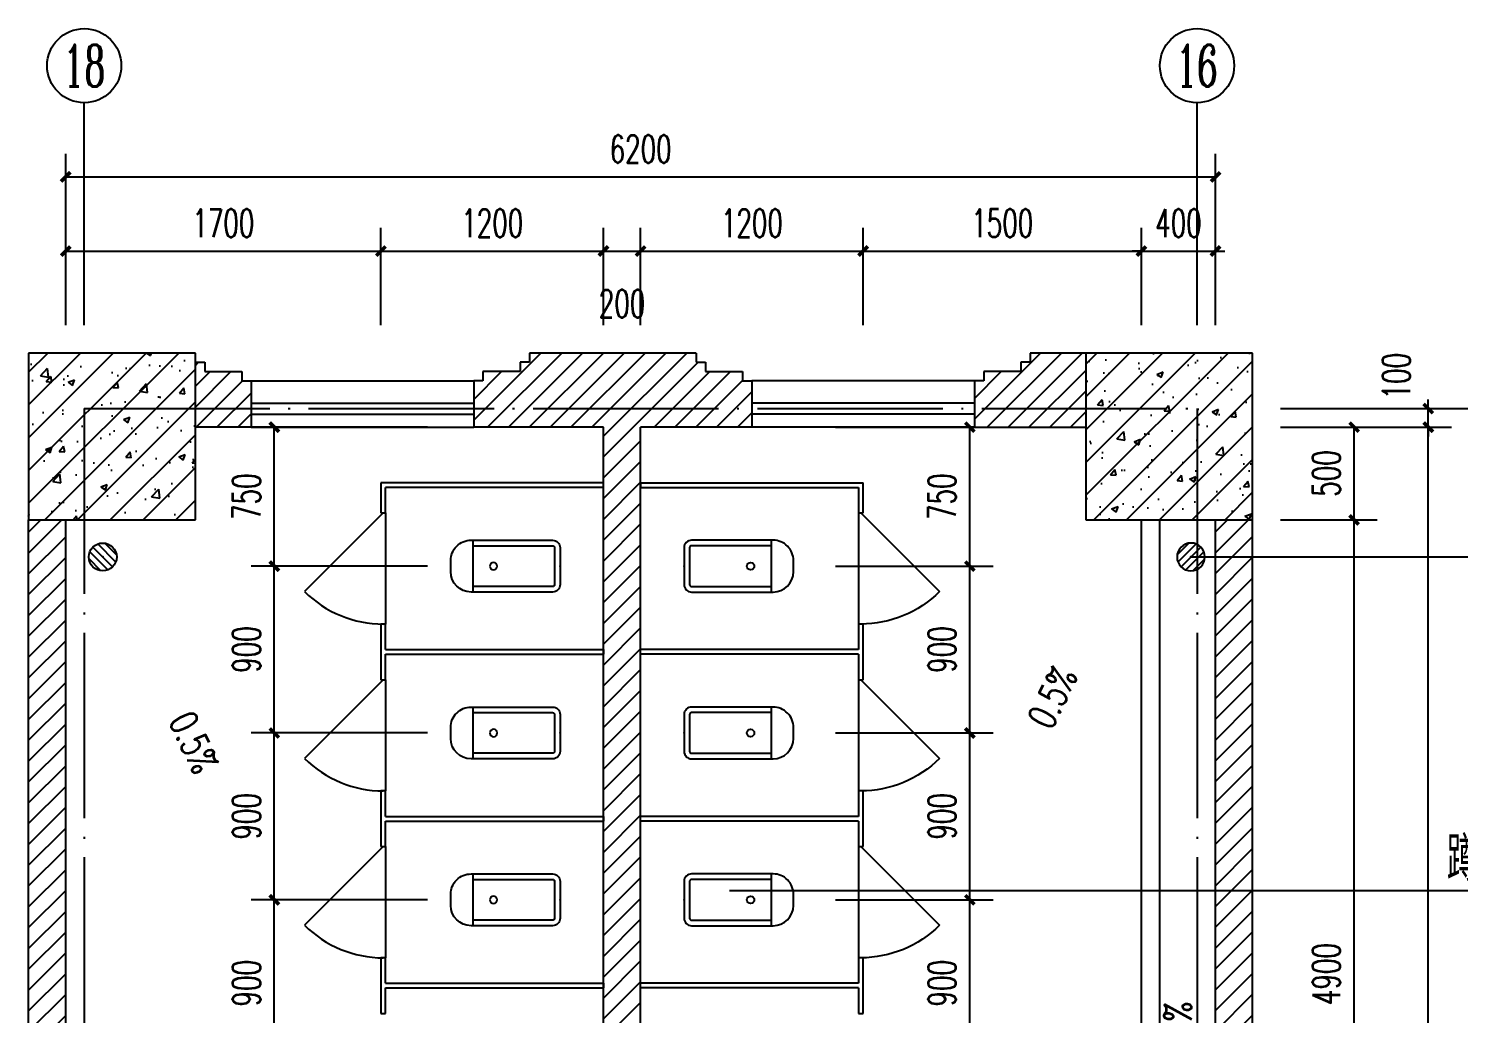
# Model space of a CAD drawing. Extents: x 307762 to 522490, y -326758 to -245675.
# Drawn here: x 353671 to 361381, y -314468 to -309156 of the extents above; entities that cross this region are included whole.
import ezdxf
from ezdxf.enums import TextEntityAlignment as Align

# ---------------------------------------------------------------- set-up
doc = ezdxf.new("R2010")
doc.units = 0
doc.header["$LTSCALE"] = 1000
doc.header["$MEASUREMENT"] = 0
doc.linetypes.add('DOTE', pattern=[2.42, 2, -0.2, 0.02, -0.2])
doc.layers.get('0').update_dxf_attribs({"linetype": 'CONTINUOUS'})
doc.layers.get('Defpoints').update_dxf_attribs({"color": 6, "linetype": 'CONTINUOUS'})
for name, color, linetype in [('A-卫生间', 173, 'CONTINUOUS'), ('A-墙线', 2, 'CONTINUOUS'), ('A-外窗', 145, 'CONTINUOUS'), ('A-洁具', 204, 'CONTINUOUS'), ('A-门', 167, 'CONTINUOUS'), ('AXIS', 3, 'CONTINUOUS'), ('AXIS_TEXT', 7, 'CONTINUOUS'), ('COLUMN', 2, 'CONTINUOUS'), ('DIM_IDEN', 3, 'CONTINUOUS'), ('DIM_SYMB', 3, 'CONTINUOUS'), ('DOTE', 1, 'DOTE'), ('FUR', 173, 'CONTINUOUS'), ('PUB_DIM', 3, 'CONTINUOUS'), ('PUB_HATCH', 250, 'CONTINUOUS'), ('PUB_TEXT', 7, 'CONTINUOUS')]:
    doc.layers.add(name, color=color, linetype=linetype)
doc.styles.add('_TCH_AXIS', font='COMPLEX', dxfattribs={"bigfont": 'GBCBIG'})
doc.styles.add('_TCH_DIM', font='SIMPLEX', dxfattribs={"bigfont": 'GBCBIG'})
doc.styles.add('_TCH_LABEL', font='COMPLEX', dxfattribs={"bigfont": 'GBCBIG'})
doc.styles.add('COMPLEX', font='COMPLEX')
doc.styles.add('DIM_FONT', font='SIMPLEX.shx', dxfattribs={"width": 0.65})
doc.dimstyles.new('DIMN50', dxfattribs={"dimscale": 0.5, "dimtxt": 300, "dimasz": 100, "dimexe": 250, "dimexo": 300, "dimgap": 150, "dimtad": 1, "dimdec": 0, "dimzin": 0, "dimdsep": 46, "dimtxsty": 'DIM_FONT', "dimblk": 'ARCHTICK', "dimcen": 0.09, "dimclrt": 7, "dimazin": 2, "dimtfac": 1, "dimtdec": 0, "dimtix": 1, "dimtmove": 2, "dimatfit": 3, "dimfxl": 0, "dimtolj": 1, "dimtzin": 0, "dimarcsym": 0})
pattern_1 = [(45, (0, 0), (-88.388348, 88.388348), []), (50, (0, 0), (358.6301, -31.37607), [37.5, -412.5]), (355, (0, 0), (-69.37567, 376.09607), [30, -330]), (100.4514, (29.9, -2.6), (289.2547, 344.71977), [31.8701, -350.57106]), (46.1842, (0, 100), (533.62052, -82.7595), [56.25, -618.75]), (96.6356, (44.47, 93.1), (467.33135, 487.05894), [47.80514, -525.8565]), (351.1842, (0, 100), (467.331, 487.0593), [45, -495]), (21, (50, 75), (298.45353, -201.30945), [37.5, -412.5]), (326, (50, 75), (121.65767, 362.57502), [30, -330]), (71.4514, (74.87, 58.22), (420.11131, 161.26525), [31.8701, -350.57106]), (37.5, (0, 0), (6.079928, 166.446927), [0, -326, 0, -335, 0, -331.25]), (7.5, (0, 0), (131.53477, 197.205856), [0, -191, 0, -318.5, 0, -126.25]), (327.5, (-111.5, 0), (266.911218, -11.277436), [0, -125, 0, -390, 0, -517.5]), (317.5, (-161.5, 0), (291.59308, 50.05249), [0, -162.5, 0, -259, 0, -367.5])]

# ---------------------------------------------------------------- blocks, each defined once
blk = doc.blocks.new('_ArchTick')
at = {"color": 0, "linetype": 'ByBlock', "const_width": 0.4}
blk.add_lwpolyline([(-0.5, -0.5), (0.5, 0.5)], dxfattribs=at)
blk = doc.blocks.new('*D454')
at = {"layer": 'Defpoints', "color": 0}
for p in [(354996.3, -313855.6), (355971.3, -313855.6), (355971.3, -314755.6)]:
    blk.add_point(p, dxfattribs=at)
at = {"layer": 'PUB_DIM', "color": 0, "lineweight": -2}
for p, q in [((355821.3, -313855.6), (354871.3, -313855.6)), ((354996.3, -314755.6), (354996.3, -313855.6)), ((355821.3, -314755.6), (354871.3, -314755.6))]:
    blk.add_line(p, q, dxfattribs=at)
at = {"layer": 'PUB_DIM', "color": 0, "lineweight": -2, "xscale": 50, "yscale": 50, "zscale": 50}
for p, rotation in [((354996.3, -313855.6), 90), ((354996.3, -314755.6), 270)]:
    blk.add_blockref('_ArchTick', p, dxfattribs=dict(at, rotation=rotation))
at = {"layer": 'PUB_DIM', "color": 7, "insert": (354846.3, -314305.6), "char_height": 150, "attachment_point": 5, "rotation": 90, "style": 'DIM_FONT'}
blk.add_mtext('\\A1;900', dxfattribs=at)
blk = doc.blocks.new('*D455')
at = {"layer": 'Defpoints', "color": 0}
for p in [(354996.3, -312955.6), (355971.3, -312955.6), (355971.3, -313855.6)]:
    blk.add_point(p, dxfattribs=at)
at = {"layer": 'PUB_DIM', "color": 0, "lineweight": -2}
for p, q in [((355821.3, -312955.6), (354871.3, -312955.6)), ((354996.3, -313855.6), (354996.3, -312955.6)), ((355821.3, -313855.6), (354871.3, -313855.6))]:
    blk.add_line(p, q, dxfattribs=at)
at = {"layer": 'PUB_DIM', "color": 0, "lineweight": -2, "xscale": 50, "yscale": 50, "zscale": 50}
for p, rotation in [((354996.3, -312955.6), 90), ((354996.3, -313855.6), 270)]:
    blk.add_blockref('_ArchTick', p, dxfattribs=dict(at, rotation=rotation))
at = {"layer": 'PUB_DIM', "color": 7, "insert": (354846.3, -313405.6), "char_height": 150, "attachment_point": 5, "rotation": 90, "style": 'DIM_FONT'}
blk.add_mtext('\\A1;900', dxfattribs=at)
blk = doc.blocks.new('*D456')
at = {"layer": 'Defpoints', "color": 0}
for p in [(354996.3, -312055.6), (355971.3, -312055.6), (355971.3, -312955.6)]:
    blk.add_point(p, dxfattribs=at)
at = {"layer": 'PUB_DIM', "color": 0, "lineweight": -2}
for p, q in [((355821.3, -312055.6), (354871.3, -312055.6)), ((354996.3, -312955.6), (354996.3, -312055.6)), ((355821.3, -312955.6), (354871.3, -312955.6))]:
    blk.add_line(p, q, dxfattribs=at)
at = {"layer": 'PUB_DIM', "color": 0, "lineweight": -2, "xscale": 50, "yscale": 50, "zscale": 50}
for p, rotation in [((354996.3, -312055.6), 90), ((354996.3, -312955.6), 270)]:
    blk.add_blockref('_ArchTick', p, dxfattribs=dict(at, rotation=rotation))
at = {"layer": 'PUB_DIM', "color": 7, "insert": (354846.3, -312505.6), "char_height": 150, "attachment_point": 5, "rotation": 90, "style": 'DIM_FONT'}
blk.add_mtext('\\A1;900', dxfattribs=at)
blk = doc.blocks.new('*D457')
at = {"layer": 'Defpoints', "color": 0}
for p in [(354996.3, -311305.9), (355971.3, -311305.9), (355971.3, -312055.6)]:
    blk.add_point(p, dxfattribs=at)
at = {"layer": 'PUB_DIM', "color": 0, "lineweight": -2}
for p, q in [((355821.3, -311305.9), (354871.3, -311305.9)), ((354996.3, -312055.6), (354996.3, -311305.9)), ((355821.3, -312055.6), (354871.3, -312055.6))]:
    blk.add_line(p, q, dxfattribs=at)
at = {"layer": 'PUB_DIM', "color": 0, "lineweight": -2, "xscale": 50, "yscale": 50, "zscale": 50}
for p, rotation in [((354996.3, -311305.9), 90), ((354996.3, -312055.6), 270)]:
    blk.add_blockref('_ArchTick', p, dxfattribs=dict(at, rotation=rotation))
at = {"layer": 'PUB_DIM', "color": 7, "insert": (354846.3, -311680.8), "char_height": 150, "attachment_point": 5, "rotation": 90, "style": 'DIM_FONT'}
blk.add_mtext('\\A1;750', dxfattribs=at)
blk = doc.blocks.new('*D467')
at = {"layer": 'Defpoints', "color": 0}
for p in [(357871.3, -313855.6), (358746.4, -313855.6), (357871.3, -314755.6)]:
    blk.add_point(p, dxfattribs=at)
at = {"layer": 'PUB_DIM', "color": 0, "lineweight": -2}
for p, q in [((358021.3, -313855.6), (358871.4, -313855.6)), ((358746.4, -314755.6), (358746.4, -313855.6)), ((358021.3, -314755.6), (358871.4, -314755.6))]:
    blk.add_line(p, q, dxfattribs=at)
at = {"layer": 'PUB_DIM', "color": 0, "lineweight": -2, "xscale": 50, "yscale": 50, "zscale": 50}
for p, rotation in [((358746.4, -313855.6), 90), ((358746.4, -314755.6), 270)]:
    blk.add_blockref('_ArchTick', p, dxfattribs=dict(at, rotation=rotation))
at = {"layer": 'PUB_DIM', "color": 7, "insert": (358596.4, -314305.6), "char_height": 150, "attachment_point": 5, "rotation": 90, "style": 'DIM_FONT'}
blk.add_mtext('\\A1;900', dxfattribs=at)
blk = doc.blocks.new('*D468')
at = {"layer": 'Defpoints', "color": 0}
for p in [(357871.3, -312955.6), (358746.4, -312955.6), (357871.3, -313855.6)]:
    blk.add_point(p, dxfattribs=at)
at = {"layer": 'PUB_DIM', "color": 0, "lineweight": -2}
for p, q in [((358021.3, -312955.6), (358871.4, -312955.6)), ((358746.4, -313855.6), (358746.4, -312955.6)), ((358021.3, -313855.6), (358871.4, -313855.6))]:
    blk.add_line(p, q, dxfattribs=at)
at = {"layer": 'PUB_DIM', "color": 0, "lineweight": -2, "xscale": 50, "yscale": 50, "zscale": 50}
for p, rotation in [((358746.4, -312955.6), 90), ((358746.4, -313855.6), 270)]:
    blk.add_blockref('_ArchTick', p, dxfattribs=dict(at, rotation=rotation))
at = {"layer": 'PUB_DIM', "color": 7, "insert": (358596.4, -313405.6), "char_height": 150, "attachment_point": 5, "rotation": 90, "style": 'DIM_FONT'}
blk.add_mtext('\\A1;900', dxfattribs=at)
blk = doc.blocks.new('*D469')
at = {"layer": 'Defpoints', "color": 0}
for p in [(357871.3, -312055.6), (358746.4, -312055.6), (357871.3, -312955.6)]:
    blk.add_point(p, dxfattribs=at)
at = {"layer": 'PUB_DIM', "color": 0, "lineweight": -2}
for p, q in [((358021.3, -312055.6), (358871.4, -312055.6)), ((358746.4, -312955.6), (358746.4, -312055.6)), ((358021.3, -312955.6), (358871.4, -312955.6))]:
    blk.add_line(p, q, dxfattribs=at)
at = {"layer": 'PUB_DIM', "color": 0, "lineweight": -2, "xscale": 50, "yscale": 50, "zscale": 50}
for p, rotation in [((358746.4, -312055.6), 90), ((358746.4, -312955.6), 270)]:
    blk.add_blockref('_ArchTick', p, dxfattribs=dict(at, rotation=rotation))
at = {"layer": 'PUB_DIM', "color": 7, "insert": (358596.4, -312505.6), "char_height": 150, "attachment_point": 5, "rotation": 90, "style": 'DIM_FONT'}
blk.add_mtext('\\A1;900', dxfattribs=at)
blk = doc.blocks.new('*D470')
at = {"layer": 'Defpoints', "color": 0}
for p in [(357871.3, -311305.9), (358746.4, -311305.9), (357871.3, -312055.6)]:
    blk.add_point(p, dxfattribs=at)
at = {"layer": 'PUB_DIM', "color": 0, "lineweight": -2}
for p, q in [((358021.3, -311305.9), (358871.4, -311305.9)), ((358746.4, -312055.6), (358746.4, -311305.9)), ((358021.3, -312055.6), (358871.4, -312055.6))]:
    blk.add_line(p, q, dxfattribs=at)
at = {"layer": 'PUB_DIM', "color": 0, "lineweight": -2, "xscale": 50, "yscale": 50, "zscale": 50}
for p, rotation in [((358746.4, -311305.9), 90), ((358746.4, -312055.6), 270)]:
    blk.add_blockref('_ArchTick', p, dxfattribs=dict(at, rotation=rotation))
at = {"layer": 'PUB_DIM', "color": 7, "insert": (358596.4, -311680.8), "char_height": 150, "attachment_point": 5, "rotation": 90, "style": 'DIM_FONT'}
blk.add_mtext('\\A1;750', dxfattribs=at)
blk = doc.blocks.new('*D750')
at = {"layer": 'AXIS', "color": 0, "lineweight": -2}
for p, q in [((360421.3, -311305.9), (360943.5, -311305.9)), ((360818.5, -311805.9), (360818.5, -311305.9)), ((360421.3, -311805.9), (360943.5, -311805.9))]:
    blk.add_line(p, q, dxfattribs=at)
at = {"layer": 'Defpoints', "color": 0}
for p in [(360271.3, -311305.9), (360818.5, -311305.9), (360271.3, -311805.9)]:
    blk.add_point(p, dxfattribs=at)
at = {"layer": 'AXIS', "color": 0, "lineweight": -2, "xscale": 50, "yscale": 50, "zscale": 50}
for p, rotation in [((360818.5, -311305.9), 90), ((360818.5, -311805.9), 270)]:
    blk.add_blockref('_ArchTick', p, dxfattribs=dict(at, rotation=rotation))
at = {"layer": 'AXIS', "color": 7, "insert": (360668.5, -311555.9), "char_height": 150, "attachment_point": 5, "rotation": 90, "style": 'DIM_FONT'}
blk.add_mtext('\\A1;500', dxfattribs=at)
blk = doc.blocks.new('*D751')
at = {"layer": 'AXIS', "color": 0, "lineweight": -2}
for p, q in [((360421.3, -311805.9), (360943.5, -311805.9)), ((360818.5, -316705.9), (360818.5, -311805.9)), ((360421.3, -316705.9), (360943.5, -316705.9))]:
    blk.add_line(p, q, dxfattribs=at)
at = {"layer": 'Defpoints', "color": 0}
for p in [(360271.3, -311805.9), (360818.5, -311805.9), (360271.3, -316705.9)]:
    blk.add_point(p, dxfattribs=at)
at = {"layer": 'AXIS', "color": 0, "lineweight": -2, "xscale": 50, "yscale": 50, "zscale": 50}
for p, rotation in [((360818.5, -311805.9), 90), ((360818.5, -316705.9), 270)]:
    blk.add_blockref('_ArchTick', p, dxfattribs=dict(at, rotation=rotation))
at = {"layer": 'AXIS', "color": 7, "insert": (360668.5, -314255.9), "char_height": 150, "attachment_point": 5, "rotation": 90, "style": 'DIM_FONT'}
blk.add_mtext('\\A1;4900', dxfattribs=at)
blk = doc.blocks.new('*D756')
at = {"layer": 'AXIS', "color": 0, "lineweight": -2}
for p, q in [((360421.3, -311205.9), (361343.5, -311205.9)), ((361218.5, -311205.9), (361218.5, -311155.9)), ((361218.5, -311305.9), (361218.5, -311205.9)), ((360421.3, -311305.9), (361343.5, -311305.9)), ((361218.5, -311305.9), (361218.5, -311355.9))]:
    blk.add_line(p, q, dxfattribs=at)
at = {"layer": 'Defpoints', "color": 0}
for p in [(360271.3, -311205.9), (361218.5, -311205.9), (360271.3, -311305.9)]:
    blk.add_point(p, dxfattribs=at)
at = {"layer": 'AXIS', "color": 0, "lineweight": -2, "xscale": 50, "yscale": 50, "zscale": 50}
for p, rotation in [((361218.5, -311205.9), 270), ((361218.5, -311305.9), 90)]:
    blk.add_blockref('_ArchTick', p, dxfattribs=dict(at, rotation=rotation))
at = {"layer": 'AXIS', "color": 7, "insert": (361046, -311030.9), "char_height": 150, "attachment_point": 5, "rotation": 90, "style": 'DIM_FONT'}
blk.add_mtext('\\A1;100', dxfattribs=at)
blk = doc.blocks.new('*D757')
at = {"layer": 'AXIS', "color": 0, "lineweight": -2}
for p, q in [((360421.3, -311305.9), (361343.5, -311305.9)), ((361218.5, -318605.9), (361218.5, -311305.9)), ((360421.3, -318605.9), (361343.5, -318605.9))]:
    blk.add_line(p, q, dxfattribs=at)
at = {"layer": 'Defpoints', "color": 0}
for p in [(360271.3, -311305.9), (361218.5, -311305.9), (360271.3, -318605.9)]:
    blk.add_point(p, dxfattribs=at)
at = {"layer": 'AXIS', "color": 0, "lineweight": -2, "xscale": 50, "yscale": 50, "zscale": 50}
for p, rotation in [((361218.5, -311305.9), 90), ((361218.5, -318605.9), 270)]:
    blk.add_blockref('_ArchTick', p, dxfattribs=dict(at, rotation=rotation))
at = {"layer": 'AXIS', "color": 7, "insert": (361068.5, -314955.9), "char_height": 150, "attachment_point": 5, "rotation": 90, "style": 'DIM_FONT'}
blk.add_mtext('\\A1;7300', dxfattribs=at)
blk = doc.blocks.new('*D762')
at = {"layer": 'AXIS', "color": 0, "lineweight": -2}
for p, q in [((359671.3, -310755.9), (359671.3, -310230.9)), ((360071.3, -310755.9), (360071.3, -310230.9)), ((359671.3, -310355.9), (359621.3, -310355.9)), ((359671.3, -310355.9), (360071.3, -310355.9)), ((360071.3, -310355.9), (360121.3, -310355.9))]:
    blk.add_line(p, q, dxfattribs=at)
at = {"layer": 'Defpoints', "color": 0}
for p in [(360071.3, -310355.9), (359671.3, -310905.9), (360071.3, -310905.9)]:
    blk.add_point(p, dxfattribs=at)
at = {"layer": 'AXIS', "color": 0, "lineweight": -2, "xscale": 50, "yscale": 50, "zscale": 50}
blk.add_blockref('_ArchTick', (359671.3, -310355.9), dxfattribs=at)
at = {"layer": 'AXIS', "color": 0, "lineweight": -2, "xscale": 50, "yscale": 50, "zscale": 50, "rotation": 180}
blk.add_blockref('_ArchTick', (360071.3, -310355.9), dxfattribs=at)
at = {"layer": 'AXIS', "color": 7, "insert": (359871.3, -310205.9), "char_height": 150, "attachment_point": 5, "style": 'DIM_FONT'}
blk.add_mtext('\\A1;400', dxfattribs=at)
blk = doc.blocks.new('*D763')
at = {"layer": 'AXIS', "color": 0, "lineweight": -2}
for p, q in [((358171.3, -310755.9), (358171.3, -310230.9)), ((359671.3, -310755.9), (359671.3, -310230.9)), ((358171.3, -310355.9), (359671.3, -310355.9))]:
    blk.add_line(p, q, dxfattribs=at)
at = {"layer": 'Defpoints', "color": 0}
for p in [(359671.3, -310355.9), (358171.3, -310905.9), (359671.3, -310905.9)]:
    blk.add_point(p, dxfattribs=at)
at = {"layer": 'AXIS', "color": 0, "lineweight": -2, "xscale": 50, "yscale": 50, "zscale": 50, "rotation": 180}
blk.add_blockref('_ArchTick', (358171.3, -310355.9), dxfattribs=at)
at = {"layer": 'AXIS', "color": 0, "lineweight": -2, "xscale": 50, "yscale": 50, "zscale": 50}
blk.add_blockref('_ArchTick', (359671.3, -310355.9), dxfattribs=at)
at = {"layer": 'AXIS', "color": 7, "insert": (358921.3, -310205.9), "char_height": 150, "attachment_point": 5, "style": 'DIM_FONT'}
blk.add_mtext('\\A1;1500', dxfattribs=at)
blk = doc.blocks.new('*D764')
at = {"layer": 'AXIS', "color": 0, "lineweight": -2}
for p, q in [((356971.3, -310755.9), (356971.3, -310230.9)), ((358171.3, -310755.9), (358171.3, -310230.9)), ((356971.3, -310355.9), (358171.3, -310355.9))]:
    blk.add_line(p, q, dxfattribs=at)
at = {"layer": 'Defpoints', "color": 0}
for p in [(358171.3, -310355.9), (356971.3, -310905.9), (358171.3, -310905.9)]:
    blk.add_point(p, dxfattribs=at)
at = {"layer": 'AXIS', "color": 0, "lineweight": -2, "xscale": 50, "yscale": 50, "zscale": 50, "rotation": 180}
blk.add_blockref('_ArchTick', (356971.3, -310355.9), dxfattribs=at)
at = {"layer": 'AXIS', "color": 0, "lineweight": -2, "xscale": 50, "yscale": 50, "zscale": 50}
blk.add_blockref('_ArchTick', (358171.3, -310355.9), dxfattribs=at)
at = {"layer": 'AXIS', "color": 7, "insert": (357571.3, -310205.9), "char_height": 150, "attachment_point": 5, "style": 'DIM_FONT'}
blk.add_mtext('\\A1;1200', dxfattribs=at)
blk = doc.blocks.new('*D765')
at = {"layer": 'AXIS', "color": 0, "lineweight": -2}
for p, q in [((356771.3, -310755.9), (356771.3, -310230.9)), ((356971.3, -310755.9), (356971.3, -310230.9)), ((356771.3, -310355.9), (356971.3, -310355.9))]:
    blk.add_line(p, q, dxfattribs=at)
at = {"layer": 'Defpoints', "color": 0}
for p in [(356971.3, -310355.9), (356771.3, -310905.9), (356971.3, -310905.9)]:
    blk.add_point(p, dxfattribs=at)
at = {"layer": 'AXIS', "color": 0, "lineweight": -2, "xscale": 50, "yscale": 50, "zscale": 50, "rotation": 180}
blk.add_blockref('_ArchTick', (356771.3, -310355.9), dxfattribs=at)
at = {"layer": 'AXIS', "color": 0, "lineweight": -2, "xscale": 50, "yscale": 50, "zscale": 50}
blk.add_blockref('_ArchTick', (356971.3, -310355.9), dxfattribs=at)
at = {"layer": 'AXIS', "color": 7, "insert": (356871.3, -310639.6), "char_height": 150, "attachment_point": 5, "style": 'DIM_FONT'}
blk.add_mtext('\\A1;200', dxfattribs=at)
blk = doc.blocks.new('*D766')
at = {"layer": 'AXIS', "color": 0, "lineweight": -2}
for p, q in [((355571.3, -310755.9), (355571.3, -310230.9)), ((356771.3, -310755.9), (356771.3, -310230.9)), ((355571.3, -310355.9), (356771.3, -310355.9))]:
    blk.add_line(p, q, dxfattribs=at)
at = {"layer": 'Defpoints', "color": 0}
for p in [(356771.3, -310355.9), (355571.3, -310905.9), (356771.3, -310905.9)]:
    blk.add_point(p, dxfattribs=at)
at = {"layer": 'AXIS', "color": 0, "lineweight": -2, "xscale": 50, "yscale": 50, "zscale": 50, "rotation": 180}
blk.add_blockref('_ArchTick', (355571.3, -310355.9), dxfattribs=at)
at = {"layer": 'AXIS', "color": 0, "lineweight": -2, "xscale": 50, "yscale": 50, "zscale": 50}
blk.add_blockref('_ArchTick', (356771.3, -310355.9), dxfattribs=at)
at = {"layer": 'AXIS', "color": 7, "insert": (356171.3, -310205.9), "char_height": 150, "attachment_point": 5, "style": 'DIM_FONT'}
blk.add_mtext('\\A1;1200', dxfattribs=at)
blk = doc.blocks.new('*D767')
at = {"layer": 'AXIS', "color": 0, "lineweight": -2}
for p, q in [((353871.3, -310755.9), (353871.3, -310230.9)), ((355571.3, -310755.9), (355571.3, -310230.9)), ((353871.3, -310355.9), (355571.3, -310355.9))]:
    blk.add_line(p, q, dxfattribs=at)
at = {"layer": 'Defpoints', "color": 0}
for p in [(355571.3, -310355.9), (353871.3, -310905.9), (355571.3, -310905.9)]:
    blk.add_point(p, dxfattribs=at)
at = {"layer": 'AXIS', "color": 0, "lineweight": -2, "xscale": 50, "yscale": 50, "zscale": 50, "rotation": 180}
blk.add_blockref('_ArchTick', (353871.3, -310355.9), dxfattribs=at)
at = {"layer": 'AXIS', "color": 0, "lineweight": -2, "xscale": 50, "yscale": 50, "zscale": 50}
blk.add_blockref('_ArchTick', (355571.3, -310355.9), dxfattribs=at)
at = {"layer": 'AXIS', "color": 7, "insert": (354721.3, -310205.9), "char_height": 150, "attachment_point": 5, "style": 'DIM_FONT'}
blk.add_mtext('\\A1;1700', dxfattribs=at)
blk = doc.blocks.new('*D768')
at = {"layer": 'AXIS', "color": 0, "lineweight": -2}
for p, q in [((353871.3, -310755.9), (353871.3, -309830.9)), ((360071.3, -310755.9), (360071.3, -309830.9)), ((353871.3, -309955.9), (360071.3, -309955.9))]:
    blk.add_line(p, q, dxfattribs=at)
at = {"layer": 'Defpoints', "color": 0}
for p in [(360071.3, -309955.9), (353871.3, -310905.9), (360071.3, -310905.9)]:
    blk.add_point(p, dxfattribs=at)
at = {"layer": 'AXIS', "color": 0, "lineweight": -2, "xscale": 50, "yscale": 50, "zscale": 50, "rotation": 180}
blk.add_blockref('_ArchTick', (353871.3, -309955.9), dxfattribs=at)
at = {"layer": 'AXIS', "color": 0, "lineweight": -2, "xscale": 50, "yscale": 50, "zscale": 50}
blk.add_blockref('_ArchTick', (360071.3, -309955.9), dxfattribs=at)
at = {"layer": 'AXIS', "color": 7, "insert": (356971.3, -309805.9), "char_height": 150, "attachment_point": 5, "style": 'DIM_FONT'}
blk.add_mtext('\\A1;6200', dxfattribs=at)
blk = doc.blocks.new('$lvtry$00000200')
at = {"layer": 'FUR'}
for p, q in [((-139.8, -40, 0), (-139.8, -479.7, 0)), ((-109.8, -40, 0), (-109.8, -469.7, 0)), ((99.8, 0, 0), (-99.8, 0, 0)), ((99.8, -30, 0), (-99.8, -30, 0)), ((109.8, -469.7, 0), (109.8, -40, 0)), ((139.8, -479.7, 0), (139.8, -40, 0)), ((139.8, -469.7, 0), (-139.8, -469.7, 0)), ((-29.8, -589.7, 0), (29.8, -589.7, 0))]:
    blk.add_line(p, q, dxfattribs=at)
blk.add_circle((0, -358.6, 0), 20, dxfattribs=at)
for centre, radius, start, end in [((-99.8, -40, 0), 40, 90, 180), ((-99.8, -40, 0), 10, 90, 180), ((99.8, -40, 0), 40, 0, 90), ((99.8, -40, 0), 10, 0, 90), ((-29.8, -479.7, 0), 110, 180, 270), ((29.8, -479.7, 0), 110, 270, 0)]:
    blk.add_arc(centre, radius, start, end, dxfattribs=at)
blk.add_point((0, 0), dxfattribs=at)
blk = doc.blocks.new('$DorLib2D$00000114')
at = {"color": 0}
blk.add_line((0.5, 0), (-0.207, 0.707), dxfattribs=at)
blk.add_arc((0.5, 0), 1, 135, 180, dxfattribs=at)
blk = doc.blocks.new('_AXISO')
blk.add_circle((0, 0), 0.5)
at = {"layer": 'AXIS_TEXT', "style": 'COMPLEX', "width": 1.041667}
blk.add_attdef('A', text='', height=0.56, dxfattribs=at).set_placement((-0.25, -0.28), (0.25, -0.28), align=Align.FIT)
blk = doc.blocks.new('$lvtry$00000171')
for p, q in [((-74.2, 10.6), (-10.6, 74.2)), ((-69.8, -27.4), (27.4, 69.8)), ((-53, -53), (53, 53)), ((-27.4, -69.8), (69.8, 27.4)), ((10.6, -74.2), (74.2, -10.6))]:
    blk.add_line(p, q)
blk.add_circle((0, 0), 75)
blk.add_point((0, 0))

msp = doc.modelspace()

# ---------------------------------------------------------------- hatches: boundary and pattern name
at = {"layer": 'PUB_HATCH'}
h = msp.add_hatch(dxfattribs=at)
h.set_pattern_fill('ANSI31', color=256, scale=50, style=0)
h.set_pattern_definition([(45, (353671.33, -319505.88), (-56.1266, 56.1266), [])])
h.paths.add_polyline_path([(357571.3, -311055.9), (357521.3, -311055.9), (357521.3, -311005.9), (357321.3, -311005.9), (357321.3, -310955.9), (357271.3, -310955.9), (357271.3, -310905.9), (356371.3, -310905.9), (356371.3, -310955.9), (356321.3, -310955.9), (356321.3, -311005.9), (356121.3, -311005.9), (356121.3, -311055.9), (356071.3, -311055.9), (356071.3, -311305.9), (356771.3, -311305.9), (356771.3, -317005.9), (355971.3, -317005.9), (355971.3, -317505.9), (356171.3, -317505.9), (356171.3, -317205.9), (357671.3, -317205.9), (357671.3, -317505.9), (357871.3, -317505.9), (357871.3, -317005.9), (356971.3, -317005.9), (356971.3, -311305.9), (357571.3, -311305.9)])
h.paths.add_polyline_path([(354871.3, -311055.9), (354821.3, -311055.9), (354821.3, -311005.9), (354621.3, -311005.9), (354621.3, -310955.9), (354571.3, -310955.9), (354571.3, -311305.9), (354871.3, -311305.9)])
h.paths.add_polyline_path([(353871.3, -311805.9), (353671.3, -311805.9), (353671.3, -318605.9), (353871.3, -318605.9), (353871.3, -316805.9), (354371.3, -316805.9), (354371.3, -316705.9), (353871.3, -316705.9)])
h.paths.add_polyline_path([(360271.3, -311805.9), (360071.3, -311805.9), (360071.3, -316705.9), (359571.3, -316705.9), (359571.3, -316805.9), (360071.3, -316805.9), (360071.3, -318605.9), (360271.3, -318605.9)])
h.paths.add_polyline_path([(357871.3, -318705.9), (359371.3, -318705.9), (359371.3, -318605.9), (357871.3, -318605.9), (357871.3, -318505.9), (357771.3, -318505.9), (357671.3, -318505.9), (357671.3, -319505.9), (359371.3, -319505.9), (359371.3, -319305.9), (357871.3, -319305.9)])
h.paths.add_polyline_path([(356171.3, -318505.9), (355971.3, -318505.9), (355971.3, -318605.9), (354571.3, -318605.9), (354571.3, -318705.9), (355971.3, -318705.9), (355971.3, -319305.9), (355671.3, -319305.9), (355671.3, -319505.9), (356171.3, -319505.9)])
h.paths.add_polyline_path([(354671.3, -319305.9), (354571.3, -319305.9), (354571.3, -319505.9), (354671.3, -319505.9)])
h.paths.add_polyline_path([(359371.3, -310905.9), (359071.3, -310905.9), (359071.3, -310955.9), (359021.3, -310955.9), (359021.3, -311005.9), (358821.3, -311005.9), (358821.3, -311055.9), (358771.3, -311055.9), (358771.3, -311305.9), (359371.3, -311305.9)])
h = msp.add_hatch(dxfattribs=at)
h.set_pattern_fill('钢筋混凝土', color=256, scale=50, style=0)
h.set_pattern_definition(pattern_1)
h.paths.add_polyline_path([(353671.3, -311805.9), (354571.3, -311805.9), (354571.3, -310905.9), (353671.3, -310905.9)])
h = msp.add_hatch(dxfattribs=at)
h.set_pattern_fill('钢筋混凝土', color=256, scale=50, style=0)
h.set_pattern_definition(pattern_1)
h.paths.add_polyline_path([(359371.3, -311805.9), (360271.3, -311805.9), (360271.3, -310905.9), (359371.3, -310905.9)])

# ---------------------------------------------------------------- linework, layer by layer
at = {"layer": 'A-卫生间'}
for p, q in [((356771.3, -311605.9), (355571.3, -311605.9)), ((355571.3, -311605.9), (355571.3, -311768.4)), ((356771.3, -311630.9), (356771.3, -311605.9)), ((356971.3, -311605.9), (358171.3, -311605.9)), ((356971.3, -311605.9), (356971.3, -311630.9)), ((358171.3, -311768.4), (358171.3, -311605.9)), ((356771.3, -311630.9), (355596.3, -311630.9)), ((355596.3, -311768.4), (355596.3, -311630.9)), ((356971.3, -311630.9), (358146.3, -311630.9)), ((358146.3, -311630.9), (358146.3, -311768.4)), ((355571.3, -311768.4), (355596.3, -311768.4)), ((358146.3, -311768.4), (358171.3, -311768.4)), ((359671.3, -316705.9), (359671.3, -311805.9)), ((359771.3, -316705.9), (359771.3, -311805.9)), ((355596.3, -312368.4), (355571.3, -312368.4)), ((355571.3, -312368.4), (355571.3, -312505.9)), ((355596.3, -312505.9), (355596.3, -312368.4)), ((358171.3, -312368.4), (358146.3, -312368.4)), ((358146.3, -312368.4), (358146.3, -312505.9)), ((358171.3, -312505.9), (358171.3, -312368.4)), ((355571.3, -312505.9), (355571.3, -312668.4)), ((355596.3, -312505.9), (356771.3, -312505.9)), ((355596.3, -312530.9), (356771.3, -312530.9)), ((355596.3, -312668.4), (355596.3, -312530.9)), ((356771.3, -312505.9), (356771.3, -312530.9)), ((358146.3, -312505.9), (356971.3, -312505.9)), ((356971.3, -312530.9), (356971.3, -312505.9)), ((358146.3, -312530.9), (356971.3, -312530.9)), ((358146.3, -312530.9), (358146.3, -312668.4)), ((358171.3, -312668.4), (358171.3, -312505.9)), ((355571.3, -312668.4), (355596.3, -312668.4)), ((358146.3, -312668.4), (358171.3, -312668.4)), ((355596.3, -313268.4), (355571.3, -313268.4)), ((355571.3, -313268.4), (355571.3, -313405.9)), ((355596.3, -313405.9), (355596.3, -313268.4)), ((358171.3, -313268.4), (358146.3, -313268.4)), ((358146.3, -313268.4), (358146.3, -313405.9)), ((358171.3, -313405.9), (358171.3, -313268.4)), ((355571.3, -313405.9), (355571.3, -313568.4)), ((355596.3, -313405.9), (356771.3, -313405.9)), ((355596.3, -313430.9), (356771.3, -313430.9)), ((355596.3, -313568.4), (355596.3, -313430.9)), ((356771.3, -313405.9), (356771.3, -313430.9)), ((358146.3, -313405.9), (356971.3, -313405.9)), ((356971.3, -313430.9), (356971.3, -313405.9)), ((358146.3, -313430.9), (356971.3, -313430.9)), ((358146.3, -313430.9), (358146.3, -313568.4)), ((358171.3, -313568.4), (358171.3, -313405.9)), ((355571.3, -313568.4), (355596.3, -313568.4)), ((358146.3, -313568.4), (358171.3, -313568.4)), ((355596.3, -314168.4), (355571.3, -314168.4)), ((355571.3, -314168.4), (355571.3, -314305.9)), ((355596.3, -314305.9), (355596.3, -314168.4)), ((358171.3, -314168.4), (358146.3, -314168.4)), ((358146.3, -314168.4), (358146.3, -314305.9)), ((358171.3, -314305.9), (358171.3, -314168.4)), ((355571.3, -314305.9), (355571.3, -314468.4)), ((355596.3, -314305.9), (356771.3, -314305.9)), ((356771.3, -314305.9), (356771.3, -314330.9)), ((358146.3, -314305.9), (356971.3, -314305.9)), ((356971.3, -314330.9), (356971.3, -314305.9)), ((358171.3, -314468.4), (358171.3, -314305.9)), ((355596.3, -314330.9), (356771.3, -314330.9)), ((355596.3, -314468.4), (355596.3, -314330.9)), ((358146.3, -314330.9), (356971.3, -314330.9)), ((358146.3, -314330.9), (358146.3, -314468.4)), ((355571.3, -314468.4), (355596.3, -314468.4)), ((358146.3, -314468.4), (358171.3, -314468.4))]:
    msp.add_line(p, q, dxfattribs=at)
at = {"layer": 'A-墙线'}
for p, q in [((357271.3, -310905.9), (356371.3, -310905.9)), ((356371.3, -310905.9), (356371.3, -310955.9)), ((357271.3, -310905.9), (357271.3, -310955.9)), ((359371.3, -310905.9), (359071.3, -310905.9)), ((359071.3, -310905.9), (359071.3, -310955.9)), ((354571.3, -310955.9), (354621.3, -310955.9)), ((354621.3, -310955.9), (354621.3, -311005.9)), ((356321.3, -310955.9), (356321.3, -311005.9)), ((356371.3, -310955.9), (356321.3, -310955.9)), ((357271.3, -310955.9), (357321.3, -310955.9)), ((357321.3, -310955.9), (357321.3, -311005.9)), ((359021.3, -310955.9), (359021.3, -311005.9)), ((359071.3, -310955.9), (359021.3, -310955.9)), ((354621.3, -311005.9), (354821.3, -311005.9)), ((354821.3, -311005.9), (354821.3, -311055.9)), ((354821.3, -311055.9), (354871.3, -311055.9)), ((354871.3, -311055.9), (354871.3, -311305.9)), ((356121.3, -311055.9), (356071.3, -311055.9)), ((356071.3, -311055.9), (356071.3, -311305.9)), ((356121.3, -311005.9), (356121.3, -311055.9)), ((356321.3, -311005.9), (356121.3, -311005.9)), ((357321.3, -311005.9), (357521.3, -311005.9)), ((357521.3, -311005.9), (357521.3, -311055.9)), ((357521.3, -311055.9), (357571.3, -311055.9)), ((357571.3, -311055.9), (357571.3, -311305.9)), ((358821.3, -311055.9), (358771.3, -311055.9)), ((358771.3, -311055.9), (358771.3, -311305.9)), ((358821.3, -311005.9), (358821.3, -311055.9)), ((359021.3, -311005.9), (358821.3, -311005.9)), ((354871.3, -311305.9), (354571.3, -311305.9)), ((356771.3, -311305.9), (356071.3, -311305.9)), ((356771.3, -317005.9), (356771.3, -311305.9)), ((357571.3, -311305.9), (356971.3, -311305.9)), ((356971.3, -317005.9), (356971.3, -311305.9)), ((358771.3, -311305.9), (359371.3, -311305.9)), ((353671.3, -318605.9), (353671.3, -311805.9)), ((353871.3, -316705.9), (353871.3, -311805.9)), ((360071.3, -316705.9), (360071.3, -311805.9)), ((360271.3, -318605.9), (360271.3, -311805.9))]:
    msp.add_line(p, q, dxfattribs=at)
at = {"layer": 'A-外窗'}
for p, q in [((354871.3, -311055.9), (356071.3, -311055.9)), ((358771.3, -311055.9), (357571.3, -311055.9)), ((354871.3, -311175.9), (356071.3, -311175.9)), ((358771.3, -311175.9), (357571.3, -311175.9)), ((354871.3, -311235.9), (356071.3, -311235.9)), ((358771.3, -311235.9), (357571.3, -311235.9)), ((354871.3, -311305.9), (356071.3, -311305.9)), ((358771.3, -311305.9), (357571.3, -311305.9))]:
    msp.add_line(p, q, dxfattribs=at)
at = {"layer": 'A-门'}
for p, q in [((355596.3, -311768.4), (355596.3, -312368.4)), ((358146.3, -311768.4), (358146.3, -312368.4)), ((355596.3, -312668.4), (355596.3, -313268.4)), ((358146.3, -312668.4), (358146.3, -313268.4)), ((355596.3, -313568.4), (355596.3, -314168.4)), ((358146.3, -313568.4), (358146.3, -314168.4))]:
    msp.add_line(p, q, dxfattribs=at)
at = {"layer": 'AXIS'}
for p, q in [((353971.3, -310755.9), (353971.3, -309555.9)), ((359971.3, -310755.9), (359971.3, -309555.9)), ((360421.3, -311205.9), (361618.5, -311205.9))]:
    msp.add_line(p, q, dxfattribs=at)
at = {"layer": 'COLUMN'}
for p, q in [((354571.3, -310905.9), (353671.3, -310905.9)), ((353671.3, -310905.9), (353671.3, -311805.9)), ((354571.3, -311805.9), (354571.3, -310905.9)), ((360271.3, -310905.9), (359371.3, -310905.9)), ((359371.3, -310905.9), (359371.3, -311805.9)), ((360271.3, -311805.9), (360271.3, -310905.9)), ((353671.3, -311805.9), (354571.3, -311805.9)), ((359371.3, -311805.9), (360271.3, -311805.9))]:
    msp.add_line(p, q, dxfattribs=at)
at = {"layer": 'DIM_IDEN'}
for p, q in [((359938.5, -312005.9), (360990.4, -312005.9)), ((360990.4, -312005.9), (362222.2, -312005.9)), ((357450, -313805.5), (361219.3, -313805.5)), ((361219.3, -313805.5), (362222.2, -313805.5))]:
    msp.add_line(p, q, dxfattribs=at)
for centre in [(359938.5, -312005.9), (357450, -313805.5)]:
    msp.add_circle(centre, 0, dxfattribs=at)
at = {"layer": 'DIM_SYMB'}
for points in [[(359118, -313202.1, 0, 0, 0), (359427.2, -312560.5, 40, 0, 0), (359492.3, -312425.4, 0, 0, 0)], [(354639.2, -313452.3, 0, 0, 0), (354330, -312810.7, 40, 0, 0), (354264.9, -312675.6, 0, 0, 0)], [(359971.3, -314895.4, 0, 0, 0), (359971.3, -314268.7, 40, 0, 0), (359971.3, -314118.7, 0, 0, 0)]]:
    msp.add_lwpolyline(points, format="xyseb", dxfattribs=at)
at = {"layer": 'DOTE', "ltscale": 0.5}
for p, q in [((353971.3, -311205.9), (359971.3, -311205.9)), ((353971.3, -311205.9), (353971.3, -319205.9)), ((359971.3, -311205.9), (359971.3, -319205.9))]:
    msp.add_line(p, q, dxfattribs=at)

# ---------------------------------------------------------------- block references
at = {"layer": 'A-卫生间', "yscale": -0.9999999999999998, "rotation": 90.00000000106462}
for p in [(356537, -312055.6, 0), (356537, -312955.6, 0), (356537, -313855.6, 0)]:
    msp.add_blockref('$lvtry$00000200', p, dxfattribs=at)
at = {"layer": 'A-卫生间', "rotation": 89.99999999893534}
for p in [(357205.7, -312055.6, 0), (357205.7, -312955.6, 0), (357205.7, -313855.6, 0)]:
    msp.add_blockref('$lvtry$00000200', p, dxfattribs=at)
at = {"layer": 'A-洁具', "rotation": 89.99999999999999}
msp.add_blockref('$lvtry$00000171', (354071.3, -312005.9), dxfattribs=at)
at = {"layer": 'A-洁具', "yscale": -1, "rotation": 89.99999999999999}
msp.add_blockref('$lvtry$00000171', (359938.5, -312005.9), dxfattribs=at)
at = {"layer": 'A-门', "xscale": -600, "zscale": 25, "rotation": 270}
for p, yscale in [((355583.8, -312068.4), -600), ((358158.8, -312068.4), 600), ((355583.8, -312968.4), -600), ((358158.8, -312968.4), 600), ((355583.8, -313868.4), -600), ((358158.8, -313868.4), 600)]:
    msp.add_blockref('$DorLib2D$00000114', p, dxfattribs=dict(at, yscale=yscale))
at = {"layer": 'AXIS'}
ref = msp.add_blockref('_AXISO', (353971.3, -309355.9), dxfattribs=dict(at, xscale=400, yscale=400, zscale=400))
ref.add_attrib('A', '18', dxfattribs={"layer": 'AXIS_TEXT', "height": 226.27, "style": '_TCH_AXIS', "width": 0.724138}).set_placement((353858.2, -309469), (354084.5, -309469), align=Align.FIT)
ref = msp.add_blockref('_AXISO', (359971.3, -309355.9), dxfattribs=dict(at, xscale=400, yscale=400, zscale=400))
ref.add_attrib('A', '16', dxfattribs={"layer": 'AXIS_TEXT', "height": 226.27, "style": '_TCH_AXIS', "width": 0.724138}).set_placement((359858.2, -309469), (360084.5, -309469), align=Align.FIT)

# ---------------------------------------------------------------- texts
at = {"layer": 'PUB_TEXT', "style": '_TCH_DIM', "width": 0.705882}
for s, rotation, p in [('0.5%%%', 64.26753, (359186.3, -312945.2)), ('0.5%%%', 295.73247, (354423.3, -312889.1)), ('2%%%', 90, (359942.1, -314602.1))]:
    msp.add_text(s, height=148.75, rotation=rotation, dxfattribs=at).set_placement(p)
at = {"layer": 'PUB_TEXT', "style": '_TCH_LABEL'}
msp.add_text('蹲便器参见', height=241.13, dxfattribs=at).set_placement((361318.4, -313755.5))

# ---------------------------------------------------------------- dimensions: what is measured, and where the dimension line sits
at = {"layer": 'AXIS'}
for p1, p2, distance, picture, middle in [((353871.3, -310905.9), (360071.3, -310905.9), 950, '*D768', (356971.3, -309805.9)), ((353871.3, -310905.9), (355571.3, -310905.9), 550, '*D767', (354721.3, -310205.9)), ((355571.3, -310905.9), (356771.3, -310905.9), 550, '*D766', (356171.3, -310205.9)), ((356971.3, -310905.9), (358171.3, -310905.9), 550, '*D764', (357571.3, -310205.9)), ((358171.3, -310905.9), (359671.3, -310905.9), 550, '*D763', (358921.3, -310205.9)), ((359671.3, -310905.9), (360071.3, -310905.9), 550, '*D762', (359871.3, -310205.9)), ((360271.3, -311805.9), (360271.3, -311305.9), -547.2, '*D750', (360668.5, -311555.9)), ((360271.3, -318605.9), (360271.3, -311305.9), -947.2, '*D757', (361068.5, -314955.9)), ((360271.3, -316705.9), (360271.3, -311805.9), -547.2, '*D751', (360668.5, -314255.9))]:
    dim = msp.add_aligned_dim(p1=p1, p2=p2, distance=distance, dimstyle='DIMN50', dxfattribs=at)
    dim.commit()
    dim.dimension.update_dxf_attribs({"geometry": picture, "text_midpoint": middle})
for base, p1, p2, angle, picture, middle in [((356971.3, -310355.9), (356771.3, -310905.9), (356971.3, -310905.9), 0, '*D765', (356871.3, -310639.6)), ((361218.5, -311205.9), (360271.3, -311305.9), (360271.3, -311205.9), 90, '*D756', (361046, -311030.9))]:
    dim = msp.add_linear_dim(base=base, p1=p1, p2=p2, angle=angle, dimstyle='DIMN50', dxfattribs=at)
    dim.commit()
    dim.dimension.update_dxf_attribs({"geometry": picture, "text_midpoint": middle, "dimtype": 129})
at = {"layer": 'PUB_DIM'}
for p1, p2, distance, picture, middle in [((355971.3, -312055.6), (355971.3, -311305.9), 975, '*D457', (354846.3, -311680.8)), ((357871.3, -312055.6), (357871.3, -311305.9), -875, '*D470', (358596.4, -311680.8)), ((355971.3, -312955.6), (355971.3, -312055.6), 975, '*D456', (354846.3, -312505.6)), ((357871.3, -312955.6), (357871.3, -312055.6), -875, '*D469', (358596.4, -312505.6)), ((355971.3, -313855.6), (355971.3, -312955.6), 975, '*D455', (354846.3, -313405.6)), ((357871.3, -313855.6), (357871.3, -312955.6), -875, '*D468', (358596.4, -313405.6)), ((355971.3, -314755.6), (355971.3, -313855.6), 975, '*D454', (354846.3, -314305.6)), ((357871.3, -314755.6), (357871.3, -313855.6), -875, '*D467', (358596.4, -314305.6))]:
    dim = msp.add_aligned_dim(p1=p1, p2=p2, distance=distance, dimstyle='DIMN50', dxfattribs=at)
    dim.commit()
    dim.dimension.update_dxf_attribs({"geometry": picture, "text_midpoint": middle})

doc.saveas('drawing.dxf')
